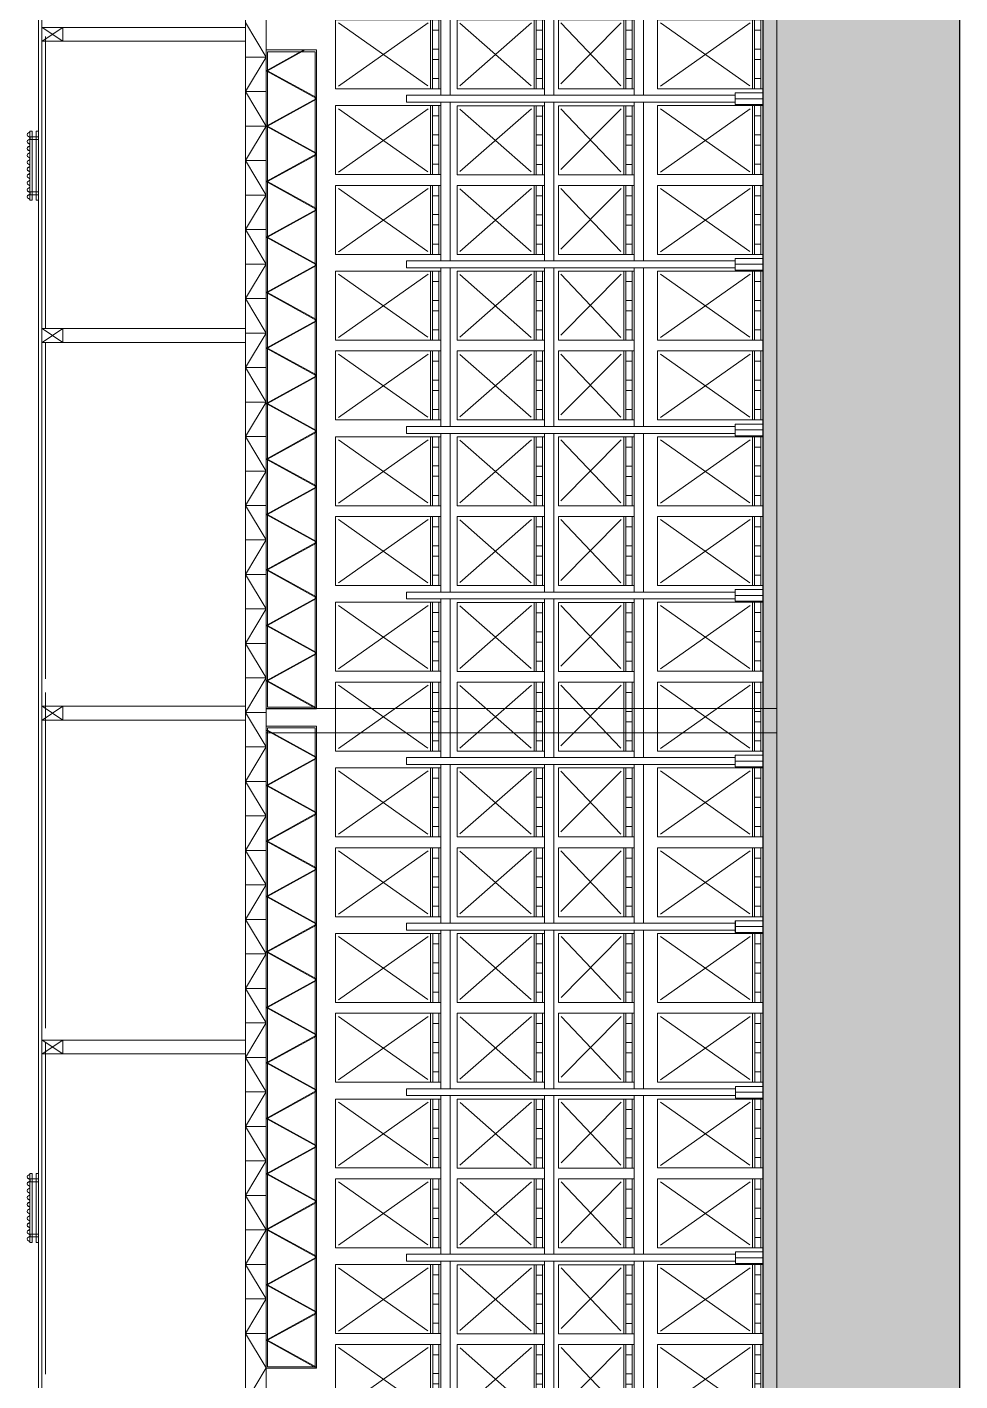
# Model space of a CAD drawing. Header units: millimetres. Extents: x 2828 to 3406, y 849 to 1266.
# Drawn here: x 3200.32 to 3213.84, y 1116.89 to 1136.52 of the extents above; entities that cross this region are included whole.
import ezdxf

# ---------------------------------------------------------------- set-up
doc = ezdxf.new("R2010")
doc.units = ezdxf.units.MM
for name, color, linetype, lineweight in [('0.05', 64, 'Continuous', 5), ('0.10', 161, 'Continuous', 9), ('0.30', 1, 'Continuous', 25), ('EQUIPAMIENTO', 4, 'Continuous', 15), ('hatch color', 26, 'Continuous', 13)]:
    doc.layers.add(name, color=color, linetype=linetype, lineweight=lineweight)
doc.layers.add('equipa auxiliar', color=7, linetype='Continuous', lineweight=13, true_color=0x878787)

# ---------------------------------------------------------------- blocks, each defined once
blk = doc.blocks.new('pack')
for p, q in [((1.078, 1.53), (0.078, 1.53)), ((0.078, 1.53), (0.078, 0)), ((0.115, 1.485), (1.033, 0.187)), ((1.033, 1.485), (0.119, 0.191)), ((1.078, 1.53), (1.078, 0)), ((1.078, 0.15), (0.078, 0.15)), ((1.078, 0.12), (0.078, 0.12)), ((1.078, 0.03), (0.078, 0.03)), ((1.078, 0), (0.078, 0)), ((0.228, 0.12), (0.228, 0.03)), ((0.504, 0.12), (0.504, 0.03)), ((0.654, 0.12), (0.654, 0.03)), ((0.928, 0.12), (0.928, 0.03))]:
    blk.add_line(p, q)
blk = doc.blocks.new('rack vista')
at = {"layer": 'EQUIPAMIENTO'}
for p, q in [((-324.499, 274.486), (-324.499, 279.254)), ((-324.499, 279.254), (-324.399, 279.254)), ((-324.399, 274.486), (-324.399, 279.254)), ((-322.099, 274.486), (-322.099, 279.254)), ((-322.099, 279.254), (-321.999, 279.254)), ((-321.999, 274.486), (-321.999, 279.254)), ((-322.099, 278.753), (-324.399, 278.753)), ((-322.099, 278.618), (-324.399, 278.618)), ((-323.305, 278.518), (-324.305, 278.518)), ((-324.305, 278.518), (-324.305, 277.253)), ((-323.355, 278.477), (-324.264, 277.445)), ((-324.262, 278.479), (-323.35, 277.441)), ((-323.305, 278.518), (-323.305, 277.253)), ((-322.15, 278.518), (-323.15, 278.518)), ((-323.15, 278.518), (-323.15, 277.253)), ((-322.199, 278.477), (-323.108, 277.445)), ((-323.106, 278.479), (-322.194, 277.441)), ((-322.15, 278.518), (-322.15, 277.253)), ((-323.305, 277.403), (-324.305, 277.403)), ((-323.305, 277.373), (-324.305, 277.373)), ((-324.155, 277.373), (-324.155, 277.283)), ((-323.88, 277.373), (-323.88, 277.283)), ((-323.73, 277.373), (-323.73, 277.283)), ((-323.455, 277.373), (-323.455, 277.283)), ((-322.15, 277.403), (-323.15, 277.403)), ((-322.15, 277.373), (-323.15, 277.373)), ((-323, 277.373), (-323, 277.283)), ((-322.724, 277.373), (-322.724, 277.283)), ((-322.574, 277.373), (-322.574, 277.283)), ((-322.3, 277.373), (-322.3, 277.283)), ((-322.099, 277.253), (-324.399, 277.253)), ((-322.099, 277.118), (-324.399, 277.118)), ((-323.305, 277.283), (-324.305, 277.283)), ((-323.305, 277.253), (-324.305, 277.253)), ((-322.15, 277.283), (-323.15, 277.283)), ((-322.146, 277.253), (-323.146, 277.253)), ((-323.305, 277.051), (-324.305, 277.051)), ((-324.305, 277.051), (-324.305, 275.953)), ((-324.305, 277.051), (-323.305, 277.051)), ((-323.35, 277.013), (-324.264, 276.145)), ((-324.231, 277.013), (-323.35, 276.141)), ((-323.305, 277.051), (-323.305, 275.953)), ((-322.15, 277.051), (-323.15, 277.051)), ((-323.15, 277.051), (-323.15, 275.953)), ((-323.15, 277.051), (-322.15, 277.051)), ((-322.194, 277.013), (-323.108, 276.145)), ((-323.075, 277.013), (-322.194, 276.141)), ((-322.15, 277.051), (-322.15, 275.953)), ((-322.099, 275.953), (-324.399, 275.953)), ((-323.305, 276.103), (-324.305, 276.103)), ((-323.305, 276.073), (-324.305, 276.073)), ((-323.305, 275.983), (-324.305, 275.983)), ((-323.305, 275.953), (-324.305, 275.953)), ((-324.155, 276.073), (-324.155, 275.983)), ((-323.88, 276.073), (-323.88, 275.983)), ((-323.73, 276.073), (-323.73, 275.983)), ((-323.455, 276.073), (-323.455, 275.983)), ((-322.15, 276.103), (-323.15, 276.103)), ((-322.15, 276.073), (-323.15, 276.073)), ((-322.15, 275.983), (-323.15, 275.983)), ((-322.15, 275.953), (-323.15, 275.953)), ((-323, 276.073), (-323, 275.983)), ((-322.724, 276.073), (-322.724, 275.983)), ((-322.574, 276.073), (-322.574, 275.983)), ((-322.3, 276.073), (-322.3, 275.983)), ((-322.099, 275.818), (-324.399, 275.818)), ((-324.534, 274.486), (-324.534, 274.086)), ((-324.534, 274.486), (-324.365, 274.486)), ((-324.449, 274.086), (-324.449, 274.486)), ((-324.365, 274.486), (-324.365, 274.086)), ((-322.134, 274.486), (-322.134, 274.086)), ((-321.965, 274.486), (-322.134, 274.486)), ((-322.049, 274.086), (-322.049, 274.486)), ((-321.965, 274.486), (-321.965, 274.086))]:
    blk.add_line(p, q, dxfattribs=at)
for p in [(-324.383, 278.753), (-323.226, 278.753), (-324.383, 274.086), (-323.226, 274.086)]:
    blk.add_blockref('pack', p, dxfattribs=at)

msp = doc.modelspace()

# ---------------------------------------------------------------- hatches: boundary and pattern name
at = {"layer": 'hatch color', "true_color": 0x696969}
h = msp.add_hatch(dxfattribs=at)
h.set_pattern_fill('EARTH', color=251, scale=0.07, angle=315, style=0)
h.set_pattern_definition([(45, (2696.8556, 1340.46823), (9e-16, 0.62861793), [0.4445, -0.4445]), (45, (2696.73773, 1340.5861), (9e-16, 0.62861793), [0.4445, -0.4445]), (45, (2696.61986, 1340.70396), (9e-16, 0.62861793), [0.4445, -0.4445]), (135, (2696.61986, 1340.78254), (-0.62861793, 9e-16), [0.4445, -0.4445]), (135, (2696.73773, 1340.9004), (-0.62861793, 9e-16), [0.4445, -0.4445]), (135, (2696.8556, 1341.01827), (-0.62861793, 9e-16), [0.4445, -0.4445])])
h.paths.add_polyline_path([(3211.186, 1050.39), (3213.837, 1050.39), (3213.837, 1266.01), (3210.986, 1266.01), (3210.986, 1086.403), (3211.186, 1086.403)])

# ---------------------------------------------------------------- linework, layer by layer
at = {"layer": '0.05'}
for p, q in [((3200.483, 1236.25), (3200.483, 1086.658, 101.167)), ((3200.483, 1236.25), (3200.483, 1086.658, 101.167)), ((3200.533, 1236.25, -101.167), (3200.533, 1086.658, 101.167)), ((3200.533, 1236.25, -101.167), (3200.533, 1086.658, 101.167)), ((3200.836, 1136.311), (3200.535, 1136.512)), ((3200.836, 1136.311), (3200.535, 1136.512)), ((3200.535, 1136.312), (3200.836, 1136.511)), ((3200.535, 1136.312), (3200.836, 1136.511)), ((3200.357, 1134.007, 101.167), (3200.359, 1134.007, 101.167)), ((3200.357, 1134.007, 101.167), (3200.359, 1134.007, 101.167)), ((3200.836, 1131.946, 101.167), (3200.535, 1132.147, 101.167)), ((3200.836, 1131.946, 101.167), (3200.535, 1132.147, 101.167)), ((3200.535, 1131.947, 101.167), (3200.836, 1132.146, 101.167)), ((3200.535, 1131.947, 101.167), (3200.836, 1132.146, 101.167)), ((3200.535, 1126.472, 101.167), (3200.836, 1126.672, 101.167)), ((3200.836, 1126.472, 101.167), (3200.535, 1126.672, 101.167)), ((3200.535, 1126.472, 101.167), (3200.836, 1126.672, 101.167)), ((3200.836, 1126.472, 101.167), (3200.535, 1126.672, 101.167)), ((3200.836, 1121.632), (3200.535, 1121.833)), ((3200.836, 1121.632), (3200.535, 1121.833)), ((3200.535, 1121.633), (3200.836, 1121.832)), ((3200.535, 1121.633), (3200.836, 1121.832)), ((3200.357, 1118.9, 101.167), (3200.359, 1118.9, 101.167)), ((3200.357, 1118.9, 101.167), (3200.359, 1118.9, 101.167))]:
    msp.add_line(p, q, dxfattribs=at)
at = {"layer": '0.05', "color": 8, "true_color": 0x7d7d7d}
for p, q in [((3200.836, 1136.511), (3203.481, 1136.511)), ((3200.836, 1136.511), (3203.481, 1136.511)), ((3200.836, 1136.311), (3203.481, 1136.311)), ((3200.836, 1136.311), (3203.481, 1136.311)), ((3200.836, 1132.146, 101.167), (3203.481, 1132.146, 101.167)), ((3200.836, 1132.146, 101.167), (3203.481, 1132.146, 101.167)), ((3200.836, 1131.946, 101.167), (3203.481, 1131.946, 101.167)), ((3200.836, 1131.946, 101.167), (3203.481, 1131.946, 101.167)), ((3200.836, 1126.672, 101.167), (3203.481, 1126.672, 101.167)), ((3200.836, 1126.672, 101.167), (3203.481, 1126.672, 101.167)), ((3203.783, 1126.638), (3211.183, 1126.638)), ((3203.783, 1126.638), (3211.183, 1126.638)), ((3200.836, 1126.472, 101.167), (3203.481, 1126.472, 101.167)), ((3200.836, 1126.472, 101.167), (3203.481, 1126.472, 101.167)), ((3203.783, 1126.286), (3211.183, 1126.286)), ((3203.783, 1126.286), (3211.183, 1126.286)), ((3200.836, 1121.832), (3203.481, 1121.832)), ((3200.836, 1121.832), (3203.481, 1121.832)), ((3200.836, 1121.632), (3203.481, 1121.632)), ((3200.836, 1121.632), (3203.481, 1121.632))]:
    msp.add_line(p, q, dxfattribs=at)
at = {"layer": '0.05', "elevation": 101.167}
for points in [[(3200.357, 1135.007, -0.350781), (3200.339, 1134.984, 0.8), (3200.339, 1134.93, -0.8), (3200.339, 1134.884, 0.8), (3200.339, 1134.83, -0.8), (3200.339, 1134.784, 0.8), (3200.339, 1134.73, -0.8), (3200.339, 1134.684, 0.8), (3200.339, 1134.63, -0.8), (3200.339, 1134.584, 0.8), (3200.339, 1134.53, -0.8), (3200.339, 1134.484, 0.8), (3200.339, 1134.43, -0.8), (3200.339, 1134.384, 0.8), (3200.339, 1134.33, -0.8), (3200.339, 1134.284, 0.8), (3200.339, 1134.23, -0.8), (3200.339, 1134.184, 0.8), (3200.339, 1134.13, -0.8), (3200.339, 1134.084, 0.8), (3200.339, 1134.03, -0.350781), (3200.357, 1134.007)], [(3200.357, 1135.007, -0.350781), (3200.339, 1134.984, 0.8), (3200.339, 1134.93, -0.8), (3200.339, 1134.884, 0.8), (3200.339, 1134.83, -0.8), (3200.339, 1134.784, 0.8), (3200.339, 1134.73, -0.8), (3200.339, 1134.684, 0.8), (3200.339, 1134.63, -0.8), (3200.339, 1134.584, 0.8), (3200.339, 1134.53, -0.8), (3200.339, 1134.484, 0.8), (3200.339, 1134.43, -0.8), (3200.339, 1134.384, 0.8), (3200.339, 1134.33, -0.8), (3200.339, 1134.284, 0.8), (3200.339, 1134.23, -0.8), (3200.339, 1134.184, 0.8), (3200.339, 1134.13, -0.8), (3200.339, 1134.084, 0.8), (3200.339, 1134.03, -0.350781), (3200.357, 1134.007)], [(3200.359, 1135.007, -0.350781), (3200.339, 1134.982, 0.8), (3200.339, 1134.932, -0.8), (3200.339, 1134.882, 0.8), (3200.339, 1134.832, -0.8), (3200.339, 1134.782, 0.8), (3200.339, 1134.732, -0.8), (3200.339, 1134.682, 0.8), (3200.339, 1134.632, -0.8), (3200.339, 1134.582, 0.8), (3200.339, 1134.532, -0.8), (3200.339, 1134.482, 0.8), (3200.339, 1134.432, -0.8), (3200.339, 1134.382, 0.8), (3200.339, 1134.332, -0.8), (3200.339, 1134.282, 0.8), (3200.339, 1134.232, -0.8), (3200.339, 1134.182, 0.8), (3200.339, 1134.132, -0.8), (3200.339, 1134.082, 0.8), (3200.339, 1134.032, -0.350781), (3200.359, 1134.007)], [(3200.359, 1135.007, -0.350781), (3200.339, 1134.982, 0.8), (3200.339, 1134.932, -0.8), (3200.339, 1134.882, 0.8), (3200.339, 1134.832, -0.8), (3200.339, 1134.782, 0.8), (3200.339, 1134.732, -0.8), (3200.339, 1134.682, 0.8), (3200.339, 1134.632, -0.8), (3200.339, 1134.582, 0.8), (3200.339, 1134.532, -0.8), (3200.339, 1134.482, 0.8), (3200.339, 1134.432, -0.8), (3200.339, 1134.382, 0.8), (3200.339, 1134.332, -0.8), (3200.339, 1134.282, 0.8), (3200.339, 1134.232, -0.8), (3200.339, 1134.182, 0.8), (3200.339, 1134.132, -0.8), (3200.339, 1134.082, 0.8), (3200.339, 1134.032, -0.350781), (3200.359, 1134.007)], [(3200.357, 1119.9, -0.350781), (3200.339, 1119.877, 0.8), (3200.339, 1119.823, -0.8), (3200.339, 1119.777, 0.8), (3200.339, 1119.723, -0.8), (3200.339, 1119.677, 0.8), (3200.339, 1119.623, -0.8), (3200.339, 1119.577, 0.8), (3200.339, 1119.523, -0.8), (3200.339, 1119.477, 0.8), (3200.339, 1119.423, -0.8), (3200.339, 1119.377, 0.8), (3200.339, 1119.323, -0.8), (3200.339, 1119.277, 0.8), (3200.339, 1119.223, -0.8), (3200.339, 1119.177, 0.8), (3200.339, 1119.123, -0.8), (3200.339, 1119.077, 0.8), (3200.339, 1119.023, -0.8), (3200.339, 1118.977, 0.8), (3200.339, 1118.923, -0.350781), (3200.357, 1118.9)], [(3200.357, 1119.9, -0.350781), (3200.339, 1119.877, 0.8), (3200.339, 1119.823, -0.8), (3200.339, 1119.777, 0.8), (3200.339, 1119.723, -0.8), (3200.339, 1119.677, 0.8), (3200.339, 1119.623, -0.8), (3200.339, 1119.577, 0.8), (3200.339, 1119.523, -0.8), (3200.339, 1119.477, 0.8), (3200.339, 1119.423, -0.8), (3200.339, 1119.377, 0.8), (3200.339, 1119.323, -0.8), (3200.339, 1119.277, 0.8), (3200.339, 1119.223, -0.8), (3200.339, 1119.177, 0.8), (3200.339, 1119.123, -0.8), (3200.339, 1119.077, 0.8), (3200.339, 1119.023, -0.8), (3200.339, 1118.977, 0.8), (3200.339, 1118.923, -0.350781), (3200.357, 1118.9)], [(3200.359, 1119.9, -0.350781), (3200.339, 1119.875, 0.8), (3200.339, 1119.825, -0.8), (3200.339, 1119.775, 0.8), (3200.339, 1119.725, -0.8), (3200.339, 1119.675, 0.8), (3200.339, 1119.625, -0.8), (3200.339, 1119.575, 0.8), (3200.339, 1119.525, -0.8), (3200.339, 1119.475, 0.8), (3200.339, 1119.425, -0.8), (3200.339, 1119.375, 0.8), (3200.339, 1119.325, -0.8), (3200.339, 1119.275, 0.8), (3200.339, 1119.225, -0.8), (3200.339, 1119.175, 0.8), (3200.339, 1119.125, -0.8), (3200.339, 1119.075, 0.8), (3200.339, 1119.025, -0.8), (3200.339, 1118.975, 0.8), (3200.339, 1118.925, -0.350781), (3200.359, 1118.9)], [(3200.359, 1119.9, -0.350781), (3200.339, 1119.875, 0.8), (3200.339, 1119.825, -0.8), (3200.339, 1119.775, 0.8), (3200.339, 1119.725, -0.8), (3200.339, 1119.675, 0.8), (3200.339, 1119.625, -0.8), (3200.339, 1119.575, 0.8), (3200.339, 1119.525, -0.8), (3200.339, 1119.475, 0.8), (3200.339, 1119.425, -0.8), (3200.339, 1119.375, 0.8), (3200.339, 1119.325, -0.8), (3200.339, 1119.275, 0.8), (3200.339, 1119.225, -0.8), (3200.339, 1119.175, 0.8), (3200.339, 1119.125, -0.8), (3200.339, 1119.075, 0.8), (3200.339, 1119.025, -0.8), (3200.339, 1118.975, 0.8), (3200.339, 1118.925, -0.350781), (3200.359, 1118.9)]]:
    msp.add_lwpolyline(points, format="xyb", dxfattribs=at)
for points in [[(3200.481, 1134.887), (3200.361, 1134.887), (3200.361, 1134.927), (3200.481, 1134.927)], [(3200.481, 1134.887), (3200.361, 1134.887), (3200.361, 1134.927), (3200.481, 1134.927)], [(3200.481, 1134.127), (3200.361, 1134.127), (3200.361, 1134.087), (3200.481, 1134.087)], [(3200.481, 1134.127), (3200.361, 1134.127), (3200.361, 1134.087), (3200.481, 1134.087)], [(3200.481, 1119.78), (3200.361, 1119.78), (3200.361, 1119.82), (3200.481, 1119.82)], [(3200.481, 1119.78), (3200.361, 1119.78), (3200.361, 1119.82), (3200.481, 1119.82)], [(3200.481, 1119.02), (3200.361, 1119.02), (3200.361, 1118.98), (3200.481, 1118.98)], [(3200.481, 1119.02), (3200.361, 1119.02), (3200.361, 1118.98), (3200.481, 1118.98)]]:
    msp.add_lwpolyline(points, close=True, dxfattribs=at)
at = {"layer": '0.10', "color": 251, "true_color": 0x696969}
for p, q in [((3203.481, 1236.13, -101.167), (3203.481, 1086.658, 101.167)), ((3203.481, 1236.13, -101.167), (3203.481, 1086.658, 101.167)), ((3203.783, 1236.13, -101.167), (3203.783, 1086.658, 101.167)), ((3203.783, 1236.13, -101.167), (3203.783, 1086.658, 101.167)), ((3211.183, 1230.619, 101.167), (3211.183, 1070.121, 101.167)), ((3211.183, 1230.619, 101.167), (3211.183, 1070.121, 101.167))]:
    msp.add_line(p, q, dxfattribs=at)
at = {"layer": '0.10'}
for p, q in [((3203.783, 1136.082, 101.167), (3203.481, 1136.582, 101.167)), ((3203.783, 1136.082, 101.167), (3203.481, 1136.582, 101.167)), ((3200.586, 1132.146, 101.167), (3200.586, 1136.378, 101.167)), ((3200.586, 1132.146, 101.167), (3200.586, 1136.378, 101.167)), ((3203.481, 1136.082, 101.167), (3203.783, 1136.082, 101.167)), ((3203.481, 1135.582, 101.167), (3203.783, 1136.082, 101.167)), ((3203.481, 1136.082, 101.167), (3203.783, 1136.082, 101.167)), ((3203.481, 1135.582, 101.167), (3203.783, 1136.082, 101.167)), ((3203.481, 1135.582, 101.167), (3203.783, 1135.582, 101.167)), ((3203.783, 1135.082, 101.167), (3203.481, 1135.582, 101.167)), ((3203.481, 1135.582, 101.167), (3203.783, 1135.582, 101.167)), ((3203.783, 1135.082, 101.167), (3203.481, 1135.582, 101.167)), ((3203.481, 1135.082, 101.167), (3203.783, 1135.082, 101.167)), ((3203.481, 1134.582, 101.167), (3203.783, 1135.082, 101.167)), ((3203.481, 1135.082, 101.167), (3203.783, 1135.082, 101.167)), ((3203.481, 1134.582, 101.167), (3203.783, 1135.082, 101.167)), ((3200.359, 1134.007, 101.167), (3200.359, 1135.007, 101.167)), ((3200.359, 1135.007, 101.167), (3200.391, 1135.007, 101.167)), ((3200.359, 1134.007, 101.167), (3200.359, 1135.007, 101.167)), ((3200.359, 1135.007, 101.167), (3200.391, 1135.007, 101.167)), ((3200.391, 1134.007, 101.167), (3200.391, 1135.007, 101.167)), ((3200.391, 1134.007, 101.167), (3200.391, 1135.007, 101.167)), ((3200.451, 1135.007, 101.167), (3200.483, 1135.007, 101.167)), ((3200.451, 1134.007, 101.167), (3200.451, 1135.007, 101.167)), ((3200.451, 1135.007, 101.167), (3200.483, 1135.007, 101.167)), ((3200.451, 1134.007, 101.167), (3200.451, 1135.007, 101.167)), ((3200.483, 1134.007, 101.167), (3200.483, 1135.007, 101.167)), ((3200.483, 1134.007, 101.167), (3200.483, 1135.007, 101.167)), ((3203.481, 1134.582, 101.167), (3203.783, 1134.582, 101.167)), ((3203.783, 1134.082, 101.167), (3203.481, 1134.582, 101.167)), ((3203.481, 1134.582, 101.167), (3203.783, 1134.582, 101.167)), ((3203.783, 1134.082, 101.167), (3203.481, 1134.582, 101.167)), ((3200.359, 1134.007, 101.167), (3200.391, 1134.007, 101.167)), ((3200.359, 1134.007, 101.167), (3200.391, 1134.007, 101.167)), ((3200.451, 1134.007, 101.167), (3200.483, 1134.007, 101.167)), ((3200.451, 1134.007, 101.167), (3200.483, 1134.007, 101.167)), ((3203.481, 1134.082, 101.167), (3203.783, 1134.082, 101.167)), ((3203.481, 1133.582, 101.167), (3203.783, 1134.082, 101.167)), ((3203.481, 1134.082, 101.167), (3203.783, 1134.082, 101.167)), ((3203.481, 1133.582, 101.167), (3203.783, 1134.082, 101.167)), ((3203.481, 1133.582, 101.167), (3203.783, 1133.582, 101.167)), ((3203.783, 1133.082, 101.167), (3203.481, 1133.582, 101.167)), ((3203.481, 1133.582, 101.167), (3203.783, 1133.582, 101.167)), ((3203.783, 1133.082, 101.167), (3203.481, 1133.582, 101.167)), ((3203.481, 1133.082, 101.167), (3203.783, 1133.082, 101.167)), ((3203.481, 1132.582, 101.167), (3203.783, 1133.082, 101.167)), ((3203.481, 1133.082, 101.167), (3203.783, 1133.082, 101.167)), ((3203.481, 1132.582, 101.167), (3203.783, 1133.082, 101.167)), ((3203.481, 1132.582, 101.167), (3203.783, 1132.582, 101.167)), ((3203.783, 1132.082, 101.167), (3203.481, 1132.582, 101.167)), ((3203.481, 1132.582, 101.167), (3203.783, 1132.582, 101.167)), ((3203.783, 1132.082, 101.167), (3203.481, 1132.582, 101.167)), ((3200.586, 1127.07, 101.167), (3200.586, 1131.946, 101.167)), ((3200.586, 1127.07, 101.167), (3200.586, 1131.946, 101.167)), ((3203.481, 1132.082, 101.167), (3203.783, 1132.082, 101.167)), ((3203.481, 1131.582, 101.167), (3203.783, 1132.082, 101.167)), ((3203.481, 1132.082, 101.167), (3203.783, 1132.082, 101.167)), ((3203.481, 1131.582, 101.167), (3203.783, 1132.082, 101.167)), ((3203.481, 1131.582, 101.167), (3203.783, 1131.582, 101.167)), ((3203.783, 1131.082, 101.167), (3203.481, 1131.582, 101.167)), ((3203.481, 1131.582, 101.167), (3203.783, 1131.582, 101.167)), ((3203.783, 1131.082, 101.167), (3203.481, 1131.582, 101.167)), ((3203.481, 1131.082, 101.167), (3203.783, 1131.082, 101.167)), ((3203.481, 1130.582, 101.167), (3203.783, 1131.082, 101.167)), ((3203.481, 1131.082, 101.167), (3203.783, 1131.082, 101.167)), ((3203.481, 1130.582, 101.167), (3203.783, 1131.082, 101.167)), ((3203.481, 1130.582, 101.167), (3203.783, 1130.582, 101.167)), ((3203.783, 1130.082, 101.167), (3203.481, 1130.582, 101.167)), ((3203.481, 1130.582, 101.167), (3203.783, 1130.582, 101.167)), ((3203.783, 1130.082, 101.167), (3203.481, 1130.582, 101.167)), ((3203.481, 1130.082, 101.167), (3203.783, 1130.082, 101.167)), ((3203.481, 1129.582, 101.167), (3203.783, 1130.082, 101.167)), ((3203.481, 1130.082, 101.167), (3203.783, 1130.082, 101.167)), ((3203.481, 1129.582, 101.167), (3203.783, 1130.082, 101.167)), ((3203.481, 1129.582, 101.167), (3203.783, 1129.582, 101.167)), ((3203.783, 1129.082, 101.167), (3203.481, 1129.582, 101.167)), ((3203.481, 1129.582, 101.167), (3203.783, 1129.582, 101.167)), ((3203.783, 1129.082, 101.167), (3203.481, 1129.582, 101.167)), ((3203.481, 1129.082, 101.167), (3203.783, 1129.082, 101.167)), ((3203.481, 1128.582, 101.167), (3203.783, 1129.082, 101.167)), ((3203.481, 1129.082, 101.167), (3203.783, 1129.082, 101.167)), ((3203.481, 1128.582, 101.167), (3203.783, 1129.082, 101.167)), ((3203.481, 1128.582, 101.167), (3203.783, 1128.582, 101.167)), ((3203.783, 1128.082, 101.167), (3203.481, 1128.582, 101.167)), ((3203.481, 1128.582, 101.167), (3203.783, 1128.582, 101.167)), ((3203.783, 1128.082, 101.167), (3203.481, 1128.582, 101.167)), ((3203.481, 1128.082, 101.167), (3203.783, 1128.082, 101.167)), ((3203.481, 1127.582, 101.167), (3203.783, 1128.082, 101.167)), ((3203.481, 1128.082, 101.167), (3203.783, 1128.082, 101.167)), ((3203.481, 1127.582, 101.167), (3203.783, 1128.082, 101.167)), ((3203.481, 1127.582, 101.167), (3203.783, 1127.582, 101.167)), ((3203.783, 1127.082, 101.167), (3203.481, 1127.582, 101.167)), ((3203.481, 1127.582, 101.167), (3203.783, 1127.582, 101.167)), ((3203.783, 1127.082, 101.167), (3203.481, 1127.582, 101.167)), ((3203.481, 1127.082, 101.167), (3203.783, 1127.082, 101.167)), ((3203.481, 1126.582, 101.167), (3203.783, 1127.082, 101.167)), ((3203.481, 1127.082, 101.167), (3203.783, 1127.082, 101.167)), ((3203.481, 1126.582, 101.167), (3203.783, 1127.082, 101.167)), ((3200.586, 1122.004, 101.167), (3200.586, 1126.87, 101.167)), ((3200.586, 1122.004, 101.167), (3200.586, 1126.87, 101.167)), ((3203.481, 1126.582, 101.167), (3203.783, 1126.582, 101.167)), ((3203.783, 1126.082, 101.167), (3203.481, 1126.582, 101.167)), ((3203.481, 1126.582, 101.167), (3203.783, 1126.582, 101.167)), ((3203.783, 1126.082, 101.167), (3203.481, 1126.582, 101.167)), ((3203.481, 1126.082, 101.167), (3203.783, 1126.082, 101.167)), ((3203.481, 1125.582, 101.167), (3203.783, 1126.082, 101.167)), ((3203.481, 1126.082, 101.167), (3203.783, 1126.082, 101.167)), ((3203.481, 1125.582, 101.167), (3203.783, 1126.082, 101.167)), ((3203.481, 1125.582, 101.167), (3203.783, 1125.582, 101.167)), ((3203.783, 1125.082, 101.167), (3203.481, 1125.582, 101.167)), ((3203.481, 1125.582, 101.167), (3203.783, 1125.582, 101.167)), ((3203.783, 1125.082, 101.167), (3203.481, 1125.582, 101.167)), ((3203.481, 1125.082, 101.167), (3203.783, 1125.082, 101.167)), ((3203.481, 1124.582, 101.167), (3203.783, 1125.082, 101.167)), ((3203.481, 1125.082, 101.167), (3203.783, 1125.082, 101.167)), ((3203.481, 1124.582, 101.167), (3203.783, 1125.082, 101.167)), ((3203.481, 1124.582, 101.167), (3203.783, 1124.582, 101.167)), ((3203.783, 1124.082, 101.167), (3203.481, 1124.582, 101.167)), ((3203.481, 1124.582, 101.167), (3203.783, 1124.582, 101.167)), ((3203.783, 1124.082, 101.167), (3203.481, 1124.582, 101.167)), ((3203.481, 1124.082, 101.167), (3203.783, 1124.082, 101.167)), ((3203.481, 1123.582, 101.167), (3203.783, 1124.082, 101.167)), ((3203.481, 1124.082, 101.167), (3203.783, 1124.082, 101.167)), ((3203.481, 1123.582, 101.167), (3203.783, 1124.082, 101.167)), ((3203.481, 1123.582, 101.167), (3203.783, 1123.582, 101.167)), ((3203.783, 1123.082, 101.167), (3203.481, 1123.582, 101.167)), ((3203.481, 1123.582, 101.167), (3203.783, 1123.582, 101.167)), ((3203.783, 1123.082, 101.167), (3203.481, 1123.582, 101.167)), ((3203.481, 1123.082, 101.167), (3203.783, 1123.082, 101.167)), ((3203.481, 1122.582, 101.167), (3203.783, 1123.082, 101.167)), ((3203.481, 1123.082, 101.167), (3203.783, 1123.082, 101.167)), ((3203.481, 1122.582, 101.167), (3203.783, 1123.082, 101.167)), ((3203.481, 1122.582, 101.167), (3203.783, 1122.582, 101.167)), ((3203.783, 1122.082, 101.167), (3203.481, 1122.582, 101.167)), ((3203.481, 1122.582, 101.167), (3203.783, 1122.582, 101.167)), ((3203.783, 1122.082, 101.167), (3203.481, 1122.582, 101.167)), ((3203.481, 1122.082, 101.167), (3203.783, 1122.082, 101.167)), ((3203.481, 1121.582, 101.167), (3203.783, 1122.082, 101.167)), ((3203.481, 1122.082, 101.167), (3203.783, 1122.082, 101.167)), ((3203.481, 1121.582, 101.167), (3203.783, 1122.082, 101.167)), ((3200.586, 1116.992, 101.167), (3200.586, 1121.804, 101.167)), ((3200.586, 1116.992, 101.167), (3200.586, 1121.804, 101.167)), ((3203.481, 1121.582, 101.167), (3203.783, 1121.582, 101.167)), ((3203.783, 1121.082, 101.167), (3203.481, 1121.582, 101.167)), ((3203.481, 1121.582, 101.167), (3203.783, 1121.582, 101.167)), ((3203.783, 1121.082, 101.167), (3203.481, 1121.582, 101.167)), ((3203.481, 1121.082, 101.167), (3203.783, 1121.082, 101.167)), ((3203.481, 1120.582, 101.167), (3203.783, 1121.082, 101.167)), ((3203.481, 1121.082, 101.167), (3203.783, 1121.082, 101.167)), ((3203.481, 1120.582, 101.167), (3203.783, 1121.082, 101.167)), ((3203.481, 1120.582, 101.167), (3203.783, 1120.582, 101.167)), ((3203.783, 1120.082, 101.167), (3203.481, 1120.582, 101.167)), ((3203.481, 1120.582, 101.167), (3203.783, 1120.582, 101.167)), ((3203.783, 1120.082, 101.167), (3203.481, 1120.582, 101.167)), ((3203.481, 1120.082, 101.167), (3203.783, 1120.082, 101.167)), ((3203.481, 1119.582, 101.167), (3203.783, 1120.082, 101.167)), ((3203.481, 1120.082, 101.167), (3203.783, 1120.082, 101.167)), ((3203.481, 1119.582, 101.167), (3203.783, 1120.082, 101.167)), ((3200.359, 1118.9, 101.167), (3200.359, 1119.9, 101.167)), ((3200.359, 1119.9, 101.167), (3200.391, 1119.9, 101.167)), ((3200.359, 1118.9, 101.167), (3200.359, 1119.9, 101.167)), ((3200.359, 1119.9, 101.167), (3200.391, 1119.9, 101.167)), ((3200.391, 1118.9, 101.167), (3200.391, 1119.9, 101.167)), ((3200.391, 1118.9, 101.167), (3200.391, 1119.9, 101.167)), ((3200.451, 1119.9, 101.167), (3200.483, 1119.9, 101.167)), ((3200.451, 1118.9, 101.167), (3200.451, 1119.9, 101.167)), ((3200.451, 1119.9, 101.167), (3200.483, 1119.9, 101.167)), ((3200.451, 1118.9, 101.167), (3200.451, 1119.9, 101.167)), ((3200.483, 1118.9, 101.167), (3200.483, 1119.9, 101.167)), ((3200.483, 1118.9, 101.167), (3200.483, 1119.9, 101.167)), ((3203.481, 1119.582, 101.167), (3203.783, 1119.582, 101.167)), ((3203.783, 1119.082, 101.167), (3203.481, 1119.582, 101.167)), ((3203.481, 1119.582, 101.167), (3203.783, 1119.582, 101.167)), ((3203.783, 1119.082, 101.167), (3203.481, 1119.582, 101.167)), ((3203.481, 1119.082, 101.167), (3203.783, 1119.082, 101.167)), ((3203.481, 1118.582, 101.167), (3203.783, 1119.082, 101.167)), ((3203.481, 1119.082, 101.167), (3203.783, 1119.082, 101.167)), ((3203.481, 1118.582, 101.167), (3203.783, 1119.082, 101.167)), ((3200.359, 1118.9, 101.167), (3200.391, 1118.9, 101.167)), ((3200.359, 1118.9, 101.167), (3200.391, 1118.9, 101.167)), ((3200.451, 1118.9, 101.167), (3200.483, 1118.9, 101.167)), ((3200.451, 1118.9, 101.167), (3200.483, 1118.9, 101.167)), ((3203.481, 1118.582, 101.167), (3203.783, 1118.582, 101.167)), ((3203.783, 1118.082, 101.167), (3203.481, 1118.582, 101.167)), ((3203.481, 1118.582, 101.167), (3203.783, 1118.582, 101.167)), ((3203.783, 1118.082, 101.167), (3203.481, 1118.582, 101.167)), ((3203.481, 1118.082, 101.167), (3203.783, 1118.082, 101.167)), ((3203.481, 1117.582, 101.167), (3203.783, 1118.082, 101.167)), ((3203.481, 1118.082, 101.167), (3203.783, 1118.082, 101.167)), ((3203.481, 1117.582, 101.167), (3203.783, 1118.082, 101.167)), ((3203.481, 1117.582, 101.167), (3203.783, 1117.582, 101.167)), ((3203.783, 1117.082, 101.167), (3203.481, 1117.582, 101.167)), ((3203.481, 1117.582, 101.167), (3203.783, 1117.582, 101.167)), ((3203.783, 1117.082, 101.167), (3203.481, 1117.582, 101.167)), ((3203.481, 1116.582, 101.167), (3203.783, 1117.082, 101.167)), ((3203.481, 1116.582, 101.167), (3203.783, 1117.082, 101.167))]:
    msp.add_line(p, q, dxfattribs=at)
for points in [[(3200.533, 1136.311), (3200.533, 1136.511), (3200.836, 1136.511), (3200.836, 1136.311), (3200.535, 1136.311)], [(3200.533, 1136.311), (3200.533, 1136.511), (3200.836, 1136.511), (3200.836, 1136.311), (3200.535, 1136.311)], [(3203.783, 1136.185), (3204.513, 1136.185), (3204.513, 1126.637), (3203.783, 1126.637), (3203.783, 1136.287)], [(3203.783, 1136.185), (3204.513, 1136.185), (3204.513, 1126.637), (3203.783, 1126.637), (3203.783, 1136.287)], [(3204.513, 1135.483), (3203.783, 1135.885), (3204.328, 1136.185)], [(3204.513, 1135.483), (3203.783, 1135.885), (3204.328, 1136.185)], [(3204.513, 1135.494), (3203.804, 1135.885), (3204.349, 1136.185)], [(3204.513, 1135.494), (3203.804, 1135.885), (3204.349, 1136.185)], [(3204.513, 1134.679), (3203.783, 1135.081), (3204.513, 1135.483)], [(3204.513, 1134.679), (3203.783, 1135.081), (3204.513, 1135.483)], [(3204.513, 1134.69), (3203.804, 1135.081), (3204.513, 1135.471)], [(3204.513, 1134.69), (3203.804, 1135.081), (3204.513, 1135.471)], [(3204.513, 1133.875), (3203.783, 1134.277), (3204.513, 1134.679)], [(3204.513, 1133.875), (3203.783, 1134.277), (3204.513, 1134.679)], [(3204.513, 1133.886), (3203.804, 1134.277), (3204.513, 1134.667)], [(3204.513, 1133.886), (3203.804, 1134.277), (3204.513, 1134.667)], [(3204.513, 1133.07), (3203.783, 1133.472), (3204.513, 1133.875)], [(3204.513, 1133.07), (3203.783, 1133.472), (3204.513, 1133.875)], [(3204.513, 1133.082), (3203.804, 1133.472), (3204.513, 1133.863)], [(3204.513, 1133.082), (3203.804, 1133.472), (3204.513, 1133.863)], [(3204.513, 1132.266), (3203.783, 1132.668), (3204.513, 1133.07)], [(3204.513, 1132.266), (3203.783, 1132.668), (3204.513, 1133.07)], [(3204.513, 1132.278), (3203.804, 1132.668), (3204.513, 1133.059)], [(3204.513, 1132.278), (3203.804, 1132.668), (3204.513, 1133.059)], [(3204.513, 1131.462), (3203.783, 1131.864), (3204.513, 1132.266)], [(3204.513, 1131.462), (3203.783, 1131.864), (3204.513, 1132.266)], [(3204.513, 1131.474), (3203.804, 1131.864), (3204.513, 1132.255)], [(3204.513, 1131.474), (3203.804, 1131.864), (3204.513, 1132.255)], [(3204.513, 1130.658), (3203.783, 1131.06), (3204.513, 1131.462)], [(3204.513, 1130.658), (3203.783, 1131.06), (3204.513, 1131.462)], [(3204.513, 1130.669), (3203.804, 1131.06), (3204.513, 1131.451)], [(3204.513, 1130.669), (3203.804, 1131.06), (3204.513, 1131.451)], [(3204.513, 1129.854), (3203.783, 1130.256), (3204.513, 1130.658)], [(3204.513, 1129.854), (3203.783, 1130.256), (3204.513, 1130.658)], [(3204.513, 1129.865), (3203.804, 1130.256), (3204.513, 1130.647)], [(3204.513, 1129.865), (3203.804, 1130.256), (3204.513, 1130.647)], [(3204.513, 1129.05), (3203.783, 1129.452), (3204.513, 1129.854)], [(3204.513, 1129.05), (3203.783, 1129.452), (3204.513, 1129.854)], [(3204.513, 1129.061), (3203.804, 1129.452), (3204.513, 1129.843)], [(3204.513, 1129.061), (3203.804, 1129.452), (3204.513, 1129.843)], [(3204.513, 1128.246), (3203.783, 1128.648), (3204.513, 1129.05)], [(3204.513, 1128.246), (3203.783, 1128.648), (3204.513, 1129.05)], [(3204.513, 1128.257), (3203.804, 1128.648), (3204.513, 1129.038)], [(3204.513, 1128.257), (3203.804, 1128.648), (3204.513, 1129.038)], [(3204.513, 1127.442), (3203.783, 1127.844), (3204.513, 1128.246)], [(3204.513, 1127.442), (3203.783, 1127.844), (3204.513, 1128.246)], [(3204.513, 1127.453), (3203.804, 1127.844), (3204.513, 1128.234)], [(3204.513, 1127.453), (3203.804, 1127.844), (3204.513, 1128.234)], [(3204.513, 1126.637), (3203.783, 1127.04), (3204.513, 1127.442)], [(3204.513, 1126.637), (3203.783, 1127.04), (3204.513, 1127.442)], [(3204.513, 1126.649), (3203.804, 1127.04), (3204.513, 1127.43)], [(3204.513, 1126.649), (3203.804, 1127.04), (3204.513, 1127.43)], [(3200.533, 1121.632), (3200.533, 1121.832), (3200.836, 1121.832), (3200.836, 1121.632), (3200.535, 1121.632)], [(3200.533, 1121.632), (3200.533, 1121.832), (3200.836, 1121.832), (3200.836, 1121.632), (3200.535, 1121.632)]]:
    msp.add_lwpolyline(points, dxfattribs=at)
msp.add_lwpolyline([(3203.803, 1136.16), (3204.493, 1136.16), (3204.493, 1126.657), (3203.803, 1126.657)], close=True, dxfattribs=at)
msp.add_lwpolyline([(3203.803, 1136.16), (3204.493, 1136.16), (3204.493, 1126.657), (3203.803, 1126.657)], close=True, dxfattribs=at)
at = {"layer": '0.10', "elevation": 101.167}
for points in [[(3200.533, 1131.946), (3200.533, 1132.146), (3200.836, 1132.146), (3200.836, 1131.946), (3200.535, 1131.946)], [(3200.533, 1131.946), (3200.533, 1132.146), (3200.836, 1132.146), (3200.836, 1131.946), (3200.535, 1131.946)], [(3200.533, 1126.472), (3200.533, 1126.672), (3200.836, 1126.672), (3200.836, 1126.472), (3200.535, 1126.472)], [(3200.533, 1126.472), (3200.533, 1126.672), (3200.836, 1126.672), (3200.836, 1126.472), (3200.535, 1126.472)], [(3203.783, 1126.385), (3204.513, 1126.385), (3204.513, 1117.079), (3203.783, 1117.079), (3203.783, 1126.353)], [(3203.783, 1126.385), (3204.513, 1126.385), (3204.513, 1117.079), (3203.783, 1117.079), (3203.783, 1126.353)], [(3204.513, 1125.924), (3203.783, 1126.326), (3203.783, 1126.326)], [(3204.513, 1125.924), (3203.783, 1126.326), (3203.783, 1126.326)], [(3204.513, 1125.936), (3203.804, 1126.326), (3203.804, 1126.326)], [(3204.513, 1125.936), (3203.804, 1126.326), (3203.804, 1126.326)], [(3204.513, 1125.12), (3203.783, 1125.522), (3204.513, 1125.924)], [(3204.513, 1125.12), (3203.783, 1125.522), (3204.513, 1125.924)], [(3204.513, 1125.132), (3203.804, 1125.522), (3204.513, 1125.913)], [(3204.513, 1125.132), (3203.804, 1125.522), (3204.513, 1125.913)], [(3204.513, 1124.316), (3203.783, 1124.718), (3204.513, 1125.12)], [(3204.513, 1124.316), (3203.783, 1124.718), (3204.513, 1125.12)], [(3204.513, 1124.328), (3203.804, 1124.718), (3204.513, 1125.109)], [(3204.513, 1124.328), (3203.804, 1124.718), (3204.513, 1125.109)], [(3204.513, 1123.512), (3203.783, 1123.914), (3204.513, 1124.316)], [(3204.513, 1123.512), (3203.783, 1123.914), (3204.513, 1124.316)], [(3204.513, 1123.523), (3203.804, 1123.914), (3204.513, 1124.305)], [(3204.513, 1123.523), (3203.804, 1123.914), (3204.513, 1124.305)], [(3204.513, 1122.708), (3203.783, 1123.11), (3204.513, 1123.512)], [(3204.513, 1122.708), (3203.783, 1123.11), (3204.513, 1123.512)], [(3204.513, 1122.719), (3203.804, 1123.11), (3204.513, 1123.501)], [(3204.513, 1122.719), (3203.804, 1123.11), (3204.513, 1123.501)], [(3204.513, 1121.904), (3203.783, 1122.306), (3204.513, 1122.708)], [(3204.513, 1121.904), (3203.783, 1122.306), (3204.513, 1122.708)], [(3204.513, 1121.915), (3203.804, 1122.306), (3204.513, 1122.697)], [(3204.513, 1121.915), (3203.804, 1122.306), (3204.513, 1122.697)], [(3204.513, 1121.1), (3203.783, 1121.502), (3204.513, 1121.904)], [(3204.513, 1121.1), (3203.783, 1121.502), (3204.513, 1121.904)], [(3204.513, 1121.111), (3203.804, 1121.502), (3204.513, 1121.892)], [(3204.513, 1121.111), (3203.804, 1121.502), (3204.513, 1121.892)], [(3204.513, 1120.296), (3203.783, 1120.698), (3204.513, 1121.1)], [(3204.513, 1120.296), (3203.783, 1120.698), (3204.513, 1121.1)], [(3204.513, 1120.307), (3203.804, 1120.698), (3204.513, 1121.088)], [(3204.513, 1120.307), (3203.804, 1120.698), (3204.513, 1121.088)], [(3204.513, 1119.491), (3203.783, 1119.894), (3204.513, 1120.296)], [(3204.513, 1119.491), (3203.783, 1119.894), (3204.513, 1120.296)], [(3204.513, 1119.503), (3203.804, 1119.894), (3204.513, 1120.284)], [(3204.513, 1119.503), (3203.804, 1119.894), (3204.513, 1120.284)], [(3204.513, 1118.687), (3203.783, 1119.089), (3204.513, 1119.491)], [(3204.513, 1118.687), (3203.783, 1119.089), (3204.513, 1119.491)], [(3204.513, 1118.699), (3203.804, 1119.089), (3204.513, 1119.48)], [(3204.513, 1118.699), (3203.804, 1119.089), (3204.513, 1119.48)], [(3204.513, 1117.883), (3203.783, 1118.285), (3204.513, 1118.687)], [(3204.513, 1117.883), (3203.783, 1118.285), (3204.513, 1118.687)], [(3204.513, 1117.895), (3203.804, 1118.285), (3204.513, 1118.676)], [(3204.513, 1117.895), (3203.804, 1118.285), (3204.513, 1118.676)], [(3204.513, 1117.079), (3203.783, 1117.481), (3204.513, 1117.883)], [(3204.513, 1117.079), (3203.783, 1117.481), (3204.513, 1117.883)], [(3204.513, 1117.091), (3203.804, 1117.481), (3204.513, 1117.872)], [(3204.513, 1117.091), (3203.804, 1117.481), (3204.513, 1117.872)]]:
    msp.add_lwpolyline(points, dxfattribs=at)
msp.add_lwpolyline([(3203.803, 1126.357), (3204.493, 1126.357), (3204.493, 1117.099), (3203.803, 1117.099)], close=True, dxfattribs=at)
msp.add_lwpolyline([(3203.803, 1126.357), (3204.493, 1126.357), (3204.493, 1117.099), (3203.803, 1117.099)], close=True, dxfattribs=at)
at = {"layer": '0.30', "elevation": 101.167}
msp.add_lwpolyline([(3210.986, 1050.39), (3213.837, 1050.39), (3213.837, 1266.01), (3210.986, 1266.01), (3210.986, 1213.8)], dxfattribs=at)
msp.add_lwpolyline([(3210.986, 1050.39), (3213.837, 1050.39), (3213.837, 1266.01), (3210.986, 1266.01), (3210.986, 1213.8)], dxfattribs=at)
at = {"layer": '0.30'}
msp.add_lwpolyline([(3210.983, 1246.656), (3210.983, 1086.403)], dxfattribs=at)

# ---------------------------------------------------------------- block references
at = {"layer": 'equipa auxiliar', "rotation": 89.99999999999993}
for p in [(3485.068, 1459.927), (3485.068, 1459.927), (3485.068, 1457.527), (3485.068, 1457.527), (3485.068, 1455.127), (3485.068, 1452.727), (3485.068, 1450.327), (3485.068, 1447.927), (3485.068, 1447.927), (3485.069, 1445.527), (3485.069, 1443.127), (3485.069, 1440.727)]:
    msp.add_blockref('rack vista', p, dxfattribs=at)

doc.saveas('drawing.dxf')
